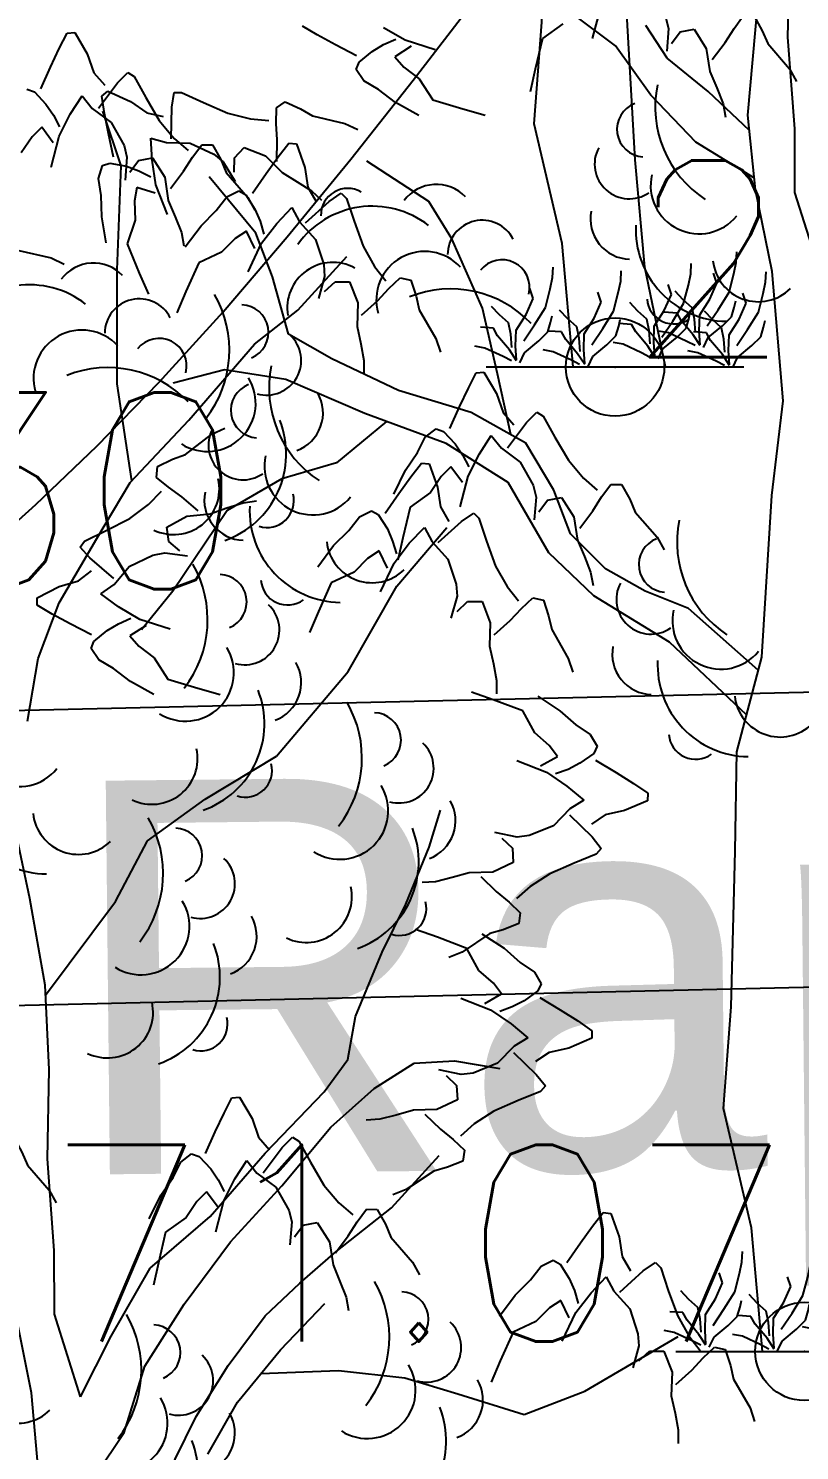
# Model space of a CAD drawing. Header units: millimetres. Extents: x 524954 to 526204, y 9523489 to 9524010.
# Drawn here: x 525693.04 to 525696.96, y 9523610.25 to 9523617.48 of the extents above; entities that cross this region are included whole.
import ezdxf
from ezdxf.enums import TextEntityAlignment as Align

# ---------------------------------------------------------------- set-up
doc = ezdxf.new("R2010")
doc.units = ezdxf.units.MM
doc.header["$PDMODE"] = 32
doc.header["$PDSIZE"] = 0.5
doc.linetypes.add('ACAD_ISO12W100', pattern=[21, 12, -3, 0, -3, 0, -3])
doc.linetypes.add('CACHE2', pattern=[4.7625, 3.175, -1.5875])
for name, color, linetype in [('Arbre', 34, 'ACAD_ISO12W100'), ('CN_02_00', 4, 'Continuous'), ('Murs', 1, 'Continuous'), ('PLUME_5', 6, 'Continuous'), ('PLUME_6', 2, 'Continuous'), ('TopoAlt', 3, 'Continuous'), ('TOPOJIS', 7, 'Continuous'), ('Toponomie', 7, 'CACHE2')]:
    doc.layers.add(name, color=color, linetype=linetype)
doc.styles.add('Simplex 1.0', font='Simplex.shx', dxfattribs={"width": 0.99, "height": 1})
doc.styles.get("Standard").update_dxf_attribs({"font": 'arial.ttf'})
pattern_1 = [(45, (0, 0), (-0.1767766952966, 0.1767766952966), [])]

# ---------------------------------------------------------------- blocks, each defined once
blk = doc.blocks.new('TCPOINT M')
at = {"color": 0}
blk.add_point((0, 0), dxfattribs=at)
at = {"layer": 'TopoAlt', "style": 'Simplex 1.0', "width": 0.99}
blk.add_attdef('ALT', (0.15, 0.15), '', height=1, dxfattribs=at)
blk = doc.blocks.new('v088')
at = {"color": 3, "linetype": 'Continuous'}
for p, q in [((-0.0239, 12.3184), (0.0161, 12.3965)), ((0.0161, 12.3965), (0.0546, 12.3999)), ((0.0546, 12.3999), (0.1184, 12.2906)), ((-0.0686, 12.2238), (-0.0239, 12.3184)), ((0.1184, 12.2906), (0.1522, 12.1952)), ((-0.1179, 12.1126), (-0.0686, 12.2238)), ((0.1522, 12.1952), (0.2074, 12.1313)), ((0.1746, 12.0155), (0.2717, 12.1435)), ((0.2717, 12.1435), (0.3242, 12.1966)), ((0.3242, 12.1966), (0.3557, 12.1751)), ((0.3557, 12.1751), (0.415, 12.0689)), ((-0.1881, 12.111), (-0.1505, 12.0986)), ((-0.1505, 12.0986), (-0.0915, 12.0354)), ((0.0317, 11.9844), (0.0922, 12.0781)), ((0.0922, 12.0781), (0.1437, 12.0135)), ((0.415, 12.0689), (0.4841, 11.9528)), ((-0.0915, 12.0354), (-0.0536, 11.98)), ((0.1437, 12.0135), (0.2395, 11.9416)), ((-0.0536, 11.98), (-0.0225, 11.9193)), ((-0.0252, 11.8718), (0.0317, 11.9844)), ((0.2395, 11.9416), (0.3048, 11.8248)), ((0.4841, 11.9528), (0.5601, 11.8616)), ((-0.1618, 11.8694), (-0.2169, 11.7884)), ((-0.1123, 11.9179), (-0.1618, 11.8694)), ((-0.0542, 11.8389), (-0.1123, 11.9179)), ((-0.066, 11.7153), (-0.0252, 11.8718)), ((0.5601, 11.8616), (0.6304, 11.8005)), ((0.3048, 11.8248), (0.32, 11.7651)), ((0.6527, 11.7656), (0.6994, 11.8293)), ((0.6994, 11.8293), (0.7544, 11.828)), ((0.7544, 11.828), (0.796, 11.7537)), ((1.0886, 11.7676), (1.1424, 11.8368)), ((1.1424, 11.8368), (1.1809, 11.833)), ((1.1809, 11.833), (1.2232, 11.7138)), ((0.32, 11.7651), (0.3106, 11.6498)), ((0.3344, 11.6895), (0.378, 11.7487)), ((0.378, 11.7487), (0.4498, 11.7623)), ((0.4498, 11.7623), (0.5114, 11.6644)), ((0.6075, 11.6944), (0.6527, 11.7656)), ((0.796, 11.7537), (0.824, 11.6885)), ((1.027, 11.683), (1.0886, 11.7676)), ((1.2232, 11.7138), (1.2386, 11.6137)), ((0.5114, 11.6644), (0.5299, 11.5465)), ((0.5418, 11.6075), (0.6075, 11.6944)), ((0.824, 11.6885), (0.9344, 11.5607)), ((0.9578, 11.583), (1.027, 11.683)), ((0.7732, 11.4945), (0.827, 11.5637)), ((0.827, 11.5637), (0.8886, 11.5945)), ((0.8886, 11.5945), (0.9232, 11.5753)), ((0.9232, 11.5753), (0.9693, 11.5022)), ((1.2386, 11.6137), (1.2809, 11.5407)), ((1.3463, 11.5407), (1.4079, 11.583)), ((1.4079, 11.583), (1.4348, 11.556)), ((0.5299, 11.5465), (0.5653, 11.4632)), ((0.6962, 11.4176), (0.7732, 11.4945)), ((0.9344, 11.5607), (0.97, 11.497)), ((0.9693, 11.5022), (0.9963, 11.4406)), ((1.0809, 11.4291), (1.1578, 11.5099)), ((1.1578, 11.5099), (1.1963, 11.4368)), ((1.2271, 11.433), (1.3463, 11.5407)), ((1.4348, 11.556), (1.4733, 11.4406)), ((0.5653, 11.4632), (0.5962, 11.3829)), ((0.6155, 11.3099), (0.6962, 11.4176)), ((0.9963, 11.4406), (1.0155, 11.3753)), ((1.004, 11.3291), (1.0809, 11.4291)), ((1.1963, 11.4368), (1.2771, 11.3483)), ((1.4733, 11.4406), (1.5194, 11.3137)), ((0.5962, 11.3829), (0.6091, 11.3149)), ((0.8693, 11.3522), (0.8001, 11.2829)), ((0.927, 11.3906), (0.8693, 11.3522)), ((0.9693, 11.3022), (0.927, 11.3906)), ((1.2771, 11.3483), (1.3194, 11.2214)), ((-0.2291, 11.2925), (-0.0648, 11.2537)), ((0.8001, 11.2829), (0.6847, 11.2291)), ((0.9347, 11.1829), (1.004, 11.3291)), ((1.5194, 11.3137), (1.5771, 11.2099)), ((-0.0648, 11.2537), (0.0014, 11.223)), ((0.6847, 11.2291), (0.6193, 11.0829)), ((1.3194, 11.2214), (1.3232, 11.1598)), ((1.5771, 11.2099), (1.6348, 11.1368)), ((1.3232, 11.1598), (1.2925, 11.0483)), ((1.3232, 11.0829), (1.3771, 11.1329)), ((1.3771, 11.1329), (1.4502, 11.1329)), ((1.4502, 11.1329), (1.4925, 11.0252)), ((1.6502, 11.0983), (1.7079, 11.1522)), ((1.7079, 11.1522), (1.7617, 11.1406)), ((1.7617, 11.1406), (1.7887, 11.0598)), ((0.6193, 11.0829), (0.5731, 10.9752)), ((1.5925, 11.0368), (1.6502, 11.0983)), ((1.7887, 11.0598), (1.8041, 10.9906)), ((1.4925, 11.0252), (1.4886, 10.906)), ((1.5117, 10.9637), (1.5925, 11.0368)), ((1.8041, 10.9906), (1.8887, 10.8444)), ((1.4886, 10.906), (1.5079, 10.8175)), ((1.8887, 10.8444), (1.9118, 10.7752)), ((1.5079, 10.8175), (1.5233, 10.7329)), ((1.5233, 10.7329), (1.5233, 10.6636)), ((1.7617, 10.1424), (1.8156, 10.2117)), ((1.8156, 10.2117), (1.8541, 10.2078)), ((1.8541, 10.2078), (1.8964, 10.0886)), ((1.7002, 10.0578), (1.7617, 10.1424)), ((1.631, 9.9578), (1.7002, 10.0578)), ((1.8964, 10.0886), (1.9118, 9.9886)), ((1.9118, 9.9886), (1.9541, 9.9155)), ((1.4463, 9.8693), (1.5002, 9.9386)), ((1.5002, 9.9386), (1.5617, 9.9693)), ((1.5617, 9.9693), (1.5963, 9.9501)), ((1.5963, 9.9501), (1.6425, 9.877)), ((1.9002, 9.8078), (2.0195, 9.9155)), ((2.0195, 9.9155), (2.081, 9.9578)), ((2.081, 9.9578), (2.1079, 9.9309)), ((2.1079, 9.9309), (2.1464, 9.8155)), ((1.3694, 9.7924), (1.4463, 9.8693)), ((1.6425, 9.877), (1.6694, 9.8155)), ((1.7541, 9.8039), (1.831, 9.8847)), ((1.831, 9.8847), (1.8695, 9.8116)), ((1.2886, 9.6847), (1.3694, 9.7924)), ((1.6002, 9.7655), (1.5425, 9.727)), ((1.6425, 9.677), (1.6002, 9.7655)), ((1.6694, 9.8155), (1.6887, 9.7501)), ((1.6771, 9.7039), (1.7541, 9.8039)), ((1.8695, 9.8116), (1.9502, 9.7232)), ((2.1464, 9.8155), (2.1926, 9.6885)), ((1.5425, 9.727), (1.4733, 9.6578)), ((1.6079, 9.5578), (1.6771, 9.7039)), ((1.9502, 9.7232), (1.9925, 9.5962)), ((2.1926, 9.6885), (2.2503, 9.5847)), ((1.4733, 9.6578), (1.3579, 9.6039)), ((1.3579, 9.6039), (1.2925, 9.4577)), ((1.9925, 9.5962), (1.9964, 9.5347)), ((2.2503, 9.5847), (2.308, 9.5116)), ((1.9964, 9.5347), (1.9656, 9.4231)), ((1.9964, 9.4577), (2.0502, 9.5077)), ((2.0502, 9.5077), (2.1233, 9.5077)), ((2.1233, 9.5077), (2.1656, 9.4)), ((2.2657, 9.4116), (2.3233, 9.4731)), ((2.3233, 9.4731), (2.381, 9.527)), ((2.381, 9.527), (2.4349, 9.5154)), ((2.4349, 9.5154), (2.4618, 9.4347)), ((1.2925, 9.4577), (1.2463, 9.35)), ((2.1656, 9.4), (2.1618, 9.2808)), ((2.1849, 9.3385), (2.2657, 9.4116)), ((2.4618, 9.4347), (2.4772, 9.3654)), ((2.4772, 9.3654), (2.5618, 9.2193)), ((2.1618, 9.2808), (2.181, 9.1923)), ((2.181, 9.1923), (2.1964, 9.1077)), ((2.5618, 9.2193), (2.5849, 9.15)), ((2.1964, 9.1077), (2.1964, 9.0385)), ((2.1801, 9.009), (2.0697, 9.0483)), ((2.3301, 8.953), (2.1801, 9.009)), ((2.4064, 9.0272), (2.519, 8.9533)), ((2.3912, 8.8412), (2.3301, 8.953)), ((2.519, 8.9533), (2.6006, 8.8814)), ((2.4646, 8.7765), (2.3912, 8.8412)), ((2.6006, 8.8814), (2.6731, 8.832)), ((2.6731, 8.832), (2.7077, 8.7725)), ((2.5067, 8.7213), (2.4646, 8.7765)), ((2.7077, 8.7725), (2.6907, 8.7368)), ((2.2998, 8.7005), (2.4501, 8.6406)), ((2.421, 8.6735), (2.5067, 8.7213)), ((2.6207, 8.6861), (2.5609, 8.6554)), ((2.6907, 8.7368), (2.6207, 8.6861)), ((2.7005, 8.7027), (2.8047, 8.6399)), ((2.4501, 8.6406), (2.5548, 8.5702)), ((2.5609, 8.6554), (2.4969, 8.632)), ((2.8047, 8.6399), (2.8931, 8.5838)), ((2.5548, 8.5702), (2.6402, 8.4985)), ((2.8931, 8.5838), (2.9656, 8.5345)), ((2.9656, 8.5345), (2.9641, 8.4958)), ((2.5697, 8.4555), (2.4865, 8.3693)), ((2.6402, 8.4985), (2.5697, 8.4555)), ((2.9641, 8.4958), (2.8478, 8.4461)), ((2.5678, 8.4245), (2.6828, 8.3123)), ((2.749, 8.4244), (2.6787, 8.3776)), ((2.8478, 8.4461), (2.749, 8.4244)), ((2.3013, 8.3113), (2.188, 8.335)), ((2.3625, 8.3191), (2.3013, 8.3113)), ((2.4865, 8.3693), (2.3625, 8.3191)), ((2.6828, 8.3123), (2.7289, 8.2536)), ((2.2245, 8.3065), (2.2778, 8.2559)), ((2.2778, 8.2559), (2.2824, 8.183)), ((2.7289, 8.2536), (2.7037, 8.225)), ((2.2824, 8.183), (2.1776, 8.1339)), ((2.591, 8.1793), (2.4672, 8.1253)), ((2.7037, 8.225), (2.591, 8.1793)), ((1.9713, 8.1055), (1.8878, 8.0848)), ((2.0584, 8.1303), (1.9713, 8.1055)), ((2.1776, 8.1339), (2.0584, 8.1303)), ((2.1174, 8.1109), (2.1954, 8.0349)), ((2.4672, 8.1253), (2.3672, 8.0611)), ((1.8878, 8.0848), (1.8187, 8.0804)), ((2.1954, 8.0349), (2.2605, 7.9811)), ((2.3672, 8.0611), (2.2979, 7.9989)), ((2.2605, 7.9811), (2.3179, 7.927)), ((2.3179, 7.927), (2.3098, 7.8725)), ((1.8965, 7.8022), (1.7861, 7.8414)), ((2.1627, 7.8208), (2.0222, 7.7271)), ((2.1227, 7.8203), (2.2353, 7.7465)), ((2.2308, 7.8405), (2.1627, 7.8208)), ((2.3098, 7.8725), (2.2308, 7.8405)), ((2.0465, 7.7461), (1.8965, 7.8022)), ((2.1075, 7.6343), (2.0465, 7.7461)), ((2.2353, 7.7465), (2.3169, 7.6746)), ((2.0222, 7.7271), (1.9545, 7.6997)), ((2.3169, 7.6746), (2.3894, 7.6252)), ((2.1809, 7.5696), (2.1075, 7.6343)), ((2.3894, 7.6252), (2.424, 7.5657)), ((2.223, 7.5144), (2.1809, 7.5696)), ((2.407, 7.5299), (2.337, 7.4793)), ((2.424, 7.5657), (2.407, 7.5299)), ((2.0162, 7.4937), (2.1664, 7.4338)), ((2.1373, 7.4666), (2.223, 7.5144)), ((2.2772, 7.4485), (2.2132, 7.4252)), ((2.337, 7.4793), (2.2772, 7.4485)), ((2.4169, 7.4959), (2.521, 7.4331)), ((2.1664, 7.4338), (2.2711, 7.3633)), ((2.521, 7.4331), (2.6094, 7.377)), ((2.6094, 7.377), (2.6819, 7.3276)), ((2.2711, 7.3633), (2.3565, 7.2916)), ((2.6819, 7.3276), (2.6805, 7.289)), ((2.286, 7.2486), (2.2028, 7.1624)), ((2.3565, 7.2916), (2.286, 7.2486)), ((2.5641, 7.2392), (2.4653, 7.2176)), ((2.6805, 7.289), (2.5641, 7.2392)), ((2.2028, 7.1624), (2.0788, 7.1122)), ((2.2841, 7.2177), (2.3991, 7.1055)), ((2.4653, 7.2176), (2.395, 7.1707)), ((2.0176, 7.1045), (1.9044, 7.1282)), ((1.9408, 7.0996), (1.9941, 7.049)), ((2.0788, 7.1122), (2.0176, 7.1045)), ((2.3991, 7.1055), (2.4452, 7.0467)), ((1.9941, 7.049), (1.9988, 6.9761)), ((2.4201, 7.0181), (2.3073, 6.9725)), ((2.4452, 7.0467), (2.4201, 7.0181)), ((0.8128, 6.9092), (0.8527, 6.9872)), ((0.8527, 6.9872), (0.8913, 6.9906)), ((0.8913, 6.9906), (0.9551, 6.8814)), ((1.9988, 6.9761), (1.8939, 6.9271)), ((2.3073, 6.9725), (2.1835, 6.9184)), ((0.7681, 6.8145), (0.8128, 6.9092)), ((0.9551, 6.8814), (0.9888, 6.786)), ((1.6041, 6.8779), (1.535, 6.8736)), ((1.6876, 6.8986), (1.6041, 6.8779)), ((1.7747, 6.9234), (1.6876, 6.8986)), ((1.8939, 6.9271), (1.7747, 6.9234)), ((1.8337, 6.904), (1.9118, 6.828)), ((2.1835, 6.9184), (2.0835, 6.8543)), ((-1.0757, 6.6715), (-1.0349, 6.828)), ((0.7187, 6.7034), (0.7681, 6.8145)), ((1.9118, 6.828), (1.9768, 6.7743)), ((2.0835, 6.8543), (2.0142, 6.7921)), ((-2.4746, 6.6893), (-2.5502, 6.7337)), ((-2.0288, 6.6624), (-2.1379, 6.7256)), ((-1.2266, 6.7446), (-1.3299, 6.6702)), ((-0.705, 6.781), (-0.6897, 6.7213)), ((-0.6897, 6.7213), (-0.6991, 6.6059)), ((-0.4022, 6.6506), (-0.357, 6.7218)), ((-0.357, 6.7218), (-0.3104, 6.7855)), ((-0.2553, 6.7842), (-0.2138, 6.7099)), ((0.9888, 6.786), (1.0441, 6.7221)), ((1.0112, 6.6062), (1.1083, 6.7343)), ((1.1083, 6.7343), (1.1609, 6.7873)), ((1.1609, 6.7873), (1.1923, 6.7659)), ((1.1923, 6.7659), (1.2517, 6.6597)), ((1.9768, 6.7743), (2.0342, 6.7201)), ((2.0342, 6.7201), (2.0261, 6.6656)), ((-2.3827, 6.6392), (-2.4746, 6.6893)), ((-2.1384, 6.6402), (-2.076, 6.6678)), ((-1.8748, 6.6127), (-2.0288, 6.6624)), ((-1.3299, 6.6702), (-1.3669, 6.5144)), ((-0.6753, 6.6457), (-0.6318, 6.7049)), ((-0.6318, 6.7049), (-0.56, 6.7185)), ((-0.56, 6.7185), (-0.4983, 6.6206)), ((-0.4679, 6.5637), (-0.4022, 6.6506)), ((-0.2138, 6.7099), (-0.1857, 6.6447)), ((0.5538, 6.582), (0.5938, 6.6601)), ((0.5938, 6.6601), (0.6485, 6.7018)), ((0.6485, 6.7018), (0.6861, 6.6893)), ((0.6861, 6.6893), (0.7451, 6.6262)), ((0.8684, 6.5752), (0.9289, 6.6689)), ((0.9289, 6.6689), (0.9803, 6.6043)), ((1.2517, 6.6597), (1.3207, 6.5436)), ((2.0261, 6.6656), (1.9472, 6.6337)), ((-2.2745, 6.5836), (-2.3827, 6.6392)), ((-2.2624, 6.5503), (-2.1959, 6.6055)), ((-2.1959, 6.6055), (-2.1384, 6.6402)), ((-1.9976, 6.6315), (-2.0798, 6.5781)), ((-2.0798, 6.5781), (-2.0342, 6.5259)), ((-0.4983, 6.6206), (-0.4798, 6.5027)), ((-0.1857, 6.6447), (-0.0753, 6.5169)), ((0.4926, 6.4921), (0.5538, 6.582)), ((0.7451, 6.6262), (0.7831, 6.5707)), ((0.9803, 6.6043), (1.0762, 6.5324)), ((1.879, 6.6139), (1.7385, 6.5203)), ((1.9472, 6.6337), (1.879, 6.6139)), ((-2.2769, 6.5134), (-2.2624, 6.5503)), ((-2.2384, 6.4564), (-2.2769, 6.5134)), ((-2.0342, 6.5259), (-1.9565, 6.4662)), ((-1.3669, 6.5144), (-1.3922, 6.3999)), ((-0.0753, 6.5169), (-0.0397, 6.4532)), ((0.7244, 6.5087), (0.6749, 6.4601)), ((0.7824, 6.4297), (0.7244, 6.5087)), ((0.7831, 6.5707), (0.8142, 6.5101)), ((0.8114, 6.4626), (0.8684, 6.5752)), ((1.0762, 6.5324), (1.1414, 6.4156)), ((1.3207, 6.5436), (1.3968, 6.4523)), ((1.7385, 6.5203), (1.6708, 6.4929)), ((-2.1628, 6.412), (-2.2384, 6.4564)), ((-1.9565, 6.4662), (-1.8881, 6.3588)), ((-0.4798, 6.5027), (-0.4444, 6.4194)), ((0.4333, 6.3712), (0.4926, 6.4921)), ((0.6749, 6.4601), (0.6198, 6.3792)), ((0.7707, 6.306), (0.8114, 6.4626)), ((1.3968, 6.4523), (1.4671, 6.3913)), ((-3.5682, 6.3771), (-3.539, 6.4025)), ((-3.5548, 6.2904), (-3.5682, 6.3771)), ((-3.539, 6.4025), (-3.4232, 6.3514)), ((-3.2129, 6.3221), (-3.2014, 6.3959)), ((-3.2014, 6.3959), (-3.1633, 6.397)), ((-3.1633, 6.397), (-3.053, 6.3458)), ((-2.0765, 6.3457), (-2.1628, 6.412)), ((-1.8881, 6.3588), (-1.7347, 6.313)), ((-0.4444, 6.4194), (-0.4135, 6.3391)), ((0.6198, 6.3792), (0.5164, 6.3047)), ((1.1414, 6.4156), (1.1567, 6.3559)), ((1.4894, 6.3564), (1.536, 6.4201)), ((1.536, 6.4201), (1.5911, 6.4188)), ((1.5911, 6.4188), (1.6326, 6.3444)), ((2.6849, 6.3343), (2.7388, 6.4036)), ((2.7388, 6.4036), (2.7772, 6.3997)), ((2.7772, 6.3997), (2.8196, 6.2805)), ((-3.5355, 6.1876), (-3.5548, 6.2904)), ((-3.4232, 6.3514), (-3.3399, 6.2939)), ((-3.3399, 6.2939), (-3.2577, 6.2746)), ((-3.2164, 6.1615), (-3.2129, 6.3221)), ((-3.053, 6.3458), (-2.929, 6.2922)), ((-2.929, 6.2922), (-2.8139, 6.2629)), ((-2.6826, 6.2395), (-2.6821, 6.3185)), ((-2.6821, 6.3185), (-2.6368, 6.3497)), ((-2.6368, 6.3497), (-2.5596, 6.3138)), ((-2.5596, 6.3138), (-2.4986, 6.2775)), ((-1.9592, 6.2797), (-2.0765, 6.3457)), ((-1.7347, 6.313), (-1.6219, 6.2812)), ((-0.4135, 6.3391), (-0.4006, 6.2711)), ((0.5164, 6.3047), (0.4795, 6.1489)), ((1.1567, 6.3559), (1.1472, 6.2405)), ((1.171, 6.2803), (1.2146, 6.3394)), ((1.2146, 6.3394), (1.2864, 6.3531)), ((1.2864, 6.3531), (1.3481, 6.2552)), ((1.4442, 6.2852), (1.4894, 6.3564)), ((1.6326, 6.3444), (1.6606, 6.2793)), ((2.6234, 6.2497), (2.6849, 6.3343)), ((-2.8139, 6.2629), (-2.7211, 6.2547)), ((-2.6774, 6.1553), (-2.6826, 6.2395)), ((-2.4986, 6.2775), (-2.3343, 6.2387)), ((-2.3343, 6.2387), (-2.2681, 6.208)), ((1.3481, 6.2552), (1.3665, 6.1373)), ((1.3784, 6.1983), (1.4442, 6.2852)), ((1.6606, 6.2793), (1.771, 6.1515)), ((2.5541, 6.1497), (2.6234, 6.2497)), ((2.8196, 6.2805), (2.8349, 6.1805)), ((-3.5103, 6.0686), (-3.5355, 6.1876)), ((-3.3198, 6.1639), (-3.2403, 6.1417)), ((-3.3139, 6.0525), (-3.3198, 6.1639)), ((-3.2403, 6.1417), (-3.1205, 6.1398)), ((-2.6797, 6.0464), (-2.6774, 6.1553)), ((0.4795, 6.1489), (0.4542, 6.0345)), ((1.771, 6.1515), (1.8066, 6.0878)), ((2.4234, 6.1305), (2.4849, 6.1612)), ((2.4849, 6.1612), (2.5195, 6.142)), ((2.5195, 6.142), (2.5657, 6.0689)), ((2.8349, 6.1805), (2.8773, 6.1074)), ((2.9427, 6.1074), (3.0042, 6.1497)), ((3.0042, 6.1497), (3.0311, 6.1228)), ((-3.1205, 6.1398), (-2.9991, 6.0834)), ((-2.9991, 6.0834), (-2.9517, 6.044)), ((-2.8952, 6.0647), (-2.845, 6.1178)), ((-2.845, 6.1178), (-2.7377, 6.0747)), ((-2.7377, 6.0747), (-2.6536, 5.99)), ((1.3665, 6.1373), (1.4019, 6.054)), ((2.3695, 6.0612), (2.4234, 6.1305)), ((2.6772, 5.9958), (2.7542, 6.0766)), ((2.7542, 6.0766), (2.7926, 6.0035)), ((2.8234, 5.9997), (2.9427, 6.1074)), ((3.0311, 6.1228), (3.0696, 6.0074)), ((-3.5861, 5.9603), (-3.5662, 6.0262)), ((-3.5662, 6.0262), (-3.5284, 6.0381)), ((-3.5284, 6.0381), (-3.4436, 6.0215)), ((-3.4436, 6.0215), (-3.3804, 5.9989)), ((-3.3804, 5.9989), (-3.3196, 5.968)), ((-3.294, 5.9279), (-3.3139, 6.0525)), ((-2.9517, 6.044), (-2.8917, 5.945)), ((-2.8958, 5.9912), (-2.8952, 6.0647)), ((1.4019, 6.054), (1.4328, 5.9737)), ((2.2926, 5.9843), (2.3695, 6.0612)), ((2.5657, 6.0689), (2.5926, 6.0074)), ((2.5926, 6.0074), (2.6118, 5.942)), ((2.7926, 6.0035), (2.8734, 5.9151)), ((3.0696, 6.0074), (3.1158, 5.8804)), ((-3.5727, 5.8736), (-3.5861, 5.9603)), ((-3.2352, 5.7773), (-3.294, 5.9279)), ((-2.6536, 5.99), (-2.576, 5.9433)), ((-2.576, 5.9433), (-2.5039, 5.8964)), ((1.4328, 5.9737), (1.4458, 5.9057)), ((2.2118, 5.8766), (2.2926, 5.9843)), ((2.5234, 5.9574), (2.4657, 5.9189)), ((2.5657, 5.8689), (2.5234, 5.9574)), ((2.6003, 5.8958), (2.6772, 5.9958)), ((-3.5695, 5.7648), (-3.5727, 5.8736)), ((-3.3915, 5.9142), (-3.4031, 5.8459)), ((-3.2981, 5.8843), (-3.3915, 5.9142)), ((-2.5039, 5.8964), (-2.4536, 5.8489)), ((2.4657, 5.9189), (2.3964, 5.8497)), ((2.5311, 5.7497), (2.6003, 5.8958)), ((2.8734, 5.9151), (2.9157, 5.7881)), ((3.1158, 5.8804), (3.1734, 5.7766)), ((-3.4031, 5.8459), (-3.4003, 5.748)), ((2.281, 5.7958), (2.2156, 5.6496)), ((2.3964, 5.8497), (2.281, 5.7958)), ((2.9157, 5.7881), (2.9196, 5.7266)), ((-3.5466, 5.6322), (-3.5695, 5.7648)), ((-3.4003, 5.748), (-3.4403, 5.6271)), ((2.9196, 5.7266), (2.8888, 5.615)), ((3.1734, 5.7766), (3.2311, 5.7035)), ((3.2465, 5.665), (3.3042, 5.7189)), ((3.3042, 5.7189), (3.3581, 5.7073)), ((2.2156, 5.6496), (2.1695, 5.5419)), ((2.9196, 5.6496), (2.9734, 5.6996)), ((2.9734, 5.6996), (3.0465, 5.6996)), ((3.0465, 5.6996), (3.0888, 5.5919)), ((3.1888, 5.6035), (3.2465, 5.665)), ((3.3581, 5.7073), (3.385, 5.6266)), ((-3.4403, 5.6271), (-3.3789, 5.4792)), ((3.0888, 5.5919), (3.085, 5.4727)), ((3.1081, 5.5304), (3.1888, 5.6035)), ((3.385, 5.6266), (3.4004, 5.5573)), ((3.4004, 5.5573), (3.485, 5.4112)), ((-3.3789, 5.4792), (-3.3323, 5.3717)), ((3.085, 5.4727), (3.1042, 5.3842)), ((3.1042, 5.3842), (3.1196, 5.2996)), ((3.485, 5.4112), (3.5081, 5.3419)), ((3.1196, 5.2996), (3.1196, 5.2304)), ((-1.7068, 4.8945), (-1.6668, 4.9726)), ((-1.6668, 4.9726), (-1.6283, 4.976)), ((-1.6283, 4.976), (-1.5645, 4.8667)), ((-1.7514, 4.7999), (-1.7068, 4.8945)), ((-1.5645, 4.8667), (-1.5307, 4.7714)), ((-1.8008, 4.6887), (-1.7514, 4.7999)), ((-1.5307, 4.7714), (-1.4755, 4.7074)), ((-1.4112, 4.7196), (-1.3587, 4.7727)), ((-1.3587, 4.7727), (-1.3272, 4.7513)), ((-1.5083, 4.5916), (-1.4112, 4.7196)), ((-1.3272, 4.7513), (-1.2679, 4.6451)), ((-3.1435, 4.5571), (-3.0095, 4.66)), ((-3.0095, 4.66), (-2.9439, 4.6918)), ((-1.9657, 4.5674), (-1.9257, 4.6454)), ((-1.9257, 4.6454), (-1.871, 4.6871)), ((-1.871, 4.6871), (-1.8334, 4.6747)), ((-1.8334, 4.6747), (-1.7744, 4.6115)), ((-1.6512, 4.5605), (-1.5907, 4.6542)), ((-1.5907, 4.6542), (-1.5392, 4.5896)), ((-1.2679, 4.6451), (-1.1988, 4.529)), ((-3.2101, 4.5328), (-3.1435, 4.5571)), ((-2.0269, 4.4774), (-1.9657, 4.5674)), ((-1.7744, 4.6115), (-1.7365, 4.5561)), ((-1.7365, 4.5561), (-1.7054, 4.4954)), ((-1.7081, 4.4479), (-1.6512, 4.5605)), ((-1.5392, 4.5896), (-1.4434, 4.5178)), ((-3.2911, 4.4407), (-3.2867, 4.4956)), ((-3.2867, 4.4956), (-3.2101, 4.5328)), ((-1.7952, 4.494), (-1.8447, 4.4455)), ((-1.7371, 4.415), (-1.7952, 4.494)), ((-1.4434, 4.5178), (-1.3781, 4.401)), ((-1.1988, 4.529), (-1.1228, 4.4377)), ((-3.2303, 4.3905), (-3.2911, 4.4407)), ((-2.0862, 4.3565), (-2.0269, 4.4774)), ((-1.8447, 4.4455), (-1.8998, 4.3645)), ((-1.7488, 4.2914), (-1.7081, 4.4479)), ((-1.1228, 4.4377), (-1.0524, 4.3767)), ((-3.3314, 4.3035), (-3.2664, 4.3702)), ((-3.1617, 4.3413), (-3.2303, 4.3905)), ((-3.0788, 4.2707), (-3.1617, 4.3413)), ((-1.8998, 4.3645), (-2.0031, 4.2901)), ((-1.3781, 4.401), (-1.3629, 4.3412)), ((-1.3629, 4.3412), (-1.3723, 4.2259)), ((-1.3049, 4.3248), (-1.2331, 4.3384)), ((-1.2331, 4.3384), (-1.1715, 4.2405)), ((-1.0754, 4.2705), (-1.0302, 4.3418)), ((-1.0302, 4.3418), (-0.9835, 4.4054)), ((-0.9835, 4.4054), (-0.9285, 4.4041)), ((-0.9285, 4.4041), (-0.8869, 4.3298)), ((-3.4268, 4.2328), (-3.3314, 4.3035)), ((-3.0186, 4.2553), (-2.9333, 4.2859)), ((-2.9333, 4.2859), (-2.8514, 4.3121)), ((-2.8514, 4.3121), (-2.7828, 4.3211)), ((-2.0031, 4.2901), (-2.0401, 4.1343)), ((-1.3485, 4.2656), (-1.3049, 4.3248)), ((-1.1411, 4.1837), (-1.0754, 4.2705)), ((-0.8869, 4.3298), (-0.8589, 4.2646)), ((-0.8589, 4.2646), (-0.7485, 4.1368)), ((-3.5467, 4.1705), (-3.4268, 4.2328)), ((-3.2386, 4.1877), (-3.1373, 4.2436)), ((-3.1373, 4.2436), (-3.0186, 4.2553)), ((-1.1715, 4.2405), (-1.153, 4.1227)), ((-3.6561, 4.1174), (-3.5467, 4.1705)), ((-3.2291, 4.1152), (-3.2386, 4.1877)), ((-2.0401, 4.1343), (-2.0653, 4.0199)), ((-1.153, 4.1227), (-1.1176, 4.0393)), ((-0.7485, 4.1368), (-0.7129, 4.0731)), ((-3.6793, 4.0872), (-3.6561, 4.1174)), ((-3.6294, 4.0317), (-3.6793, 4.0872)), ((-3.4297, 3.988), (-3.3093, 4.0465)), ((-3.3093, 4.0465), (-3.2488, 4.0583)), ((-3.2488, 4.0583), (-3.1342, 4.0423)), ((-3.1725, 4.0683), (-3.2291, 4.1152)), ((-3.5071, 3.9275), (-3.6294, 4.0317)), ((-3.5069, 3.8964), (-3.4297, 3.988)), ((-1.1176, 4.0393), (-1.0867, 3.9591)), ((-3.785, 3.8871), (-3.6878, 3.9154)), ((-3.6878, 3.9154), (-3.6208, 3.9668)), ((-1.0867, 3.9591), (-1.0738, 3.891)), ((-3.8977, 3.8297), (-3.785, 3.8871)), ((-3.8965, 3.791), (-3.8977, 3.8297)), ((-3.5743, 3.8488), (-3.5069, 3.8964)), ((-3.4842, 3.783), (-3.5743, 3.8488)), ((-3.8209, 3.7466), (-3.8965, 3.791)), ((-3.3751, 3.7197), (-3.4842, 3.783)), ((-3.729, 3.6966), (-3.8209, 3.7466)), ((-3.6208, 3.641), (-3.729, 3.6966)), ((-3.5422, 3.6629), (-3.4847, 3.6976)), ((-3.4847, 3.6976), (-3.4223, 3.7252)), ((-3.3439, 3.6889), (-3.4261, 3.6355)), ((-3.2212, 3.6701), (-3.3751, 3.7197)), ((-3.6087, 3.6076), (-3.5422, 3.6629)), ((-3.4261, 3.6355), (-3.3805, 3.5833)), ((-3.6232, 3.5708), (-3.6087, 3.6076)), ((-3.5847, 3.5138), (-3.6232, 3.5708)), ((-3.3805, 3.5833), (-3.3028, 3.5236)), ((-3.5091, 3.4694), (-3.5847, 3.5138)), ((-3.4228, 3.4031), (-3.5091, 3.4694)), ((-3.3028, 3.5236), (-3.2344, 3.4162)), ((-3.3055, 3.337), (-3.4228, 3.4031)), ((-3.2344, 3.4162), (-3.081, 3.3703)), ((-3.081, 3.3703), (-2.9682, 3.3386)), ((0.6155, 0.5313), (0.6179, 0.5842)), ((-0.3173, 0.4544), (-0.3149, 0.5073)), ((0.3847, 0.4736), (0.3871, 0.5265)), ((0.6034, 0.4736), (0.6155, 0.5313)), ((-0.3294, 0.3967), (-0.3173, 0.4544)), ((0.0168, 0.3774), (0.0288, 0.4351)), ((0.0288, 0.4351), (0.0313, 0.488)), ((0.3726, 0.4159), (0.3847, 0.4736)), ((0.5169, 0.4255), (0.5001, 0.476)), ((0.5794, 0.3798), (0.6034, 0.4736)), ((0.7645, 0.4303), (0.7669, 0.4832)), ((-0.4159, 0.3486), (-0.4327, 0.3991)), ((-0.3534, 0.3029), (-0.3294, 0.3967)), ((-0.0697, 0.3294), (-0.0865, 0.3798)), ((-0.0072, 0.2837), (0.0168, 0.3774)), ((0.25, 0.2861), (0.2861, 0.3678)), ((0.2861, 0.3678), (0.2693, 0.4183)), ((0.3462, 0.3414), (0.3053, 0.3847)), ((0.3486, 0.3221), (0.3726, 0.4159)), ((0.4808, 0.3438), (0.5169, 0.4255)), ((0.5241, 0.2909), (0.5794, 0.3798)), ((0.6659, 0.3246), (0.6491, 0.375)), ((0.7285, 0.2789), (0.7525, 0.3726)), ((0.7525, 0.3726), (0.7645, 0.4303)), ((-0.5866, 0.2645), (-0.6275, 0.3077)), ((-0.452, 0.2669), (-0.4159, 0.3486)), ((-0.4087, 0.214), (-0.3534, 0.3029)), ((-0.1058, 0.2476), (-0.0697, 0.3294)), ((0.1154, 0.2837), (0.0745, 0.327)), ((0.2933, 0.2332), (0.3486, 0.3221)), ((0.3919, 0.3005), (0.3462, 0.3414)), ((0.4039, 0.2428), (0.3919, 0.3005)), ((0.4303, 0.2645), (0.4808, 0.3438)), ((0.4688, 0.2092), (0.5241, 0.2909)), ((0.5914, 0.2548), (0.6058, 0.3029)), ((0.6058, 0.3029), (0.6131, 0.3366)), ((0.6299, 0.2428), (0.6659, 0.3246)), ((-0.5409, 0.2236), (-0.5866, 0.2645)), ((-0.5289, 0.1659), (-0.5409, 0.2236)), ((-0.5025, 0.1875), (-0.452, 0.2669)), ((-0.3414, 0.1779), (-0.327, 0.226)), ((-0.327, 0.226), (-0.3197, 0.2596)), ((-0.2404, 0.2452), (-0.2813, 0.2885)), ((-0.1947, 0.2043), (-0.2404, 0.2452)), ((-0.1563, 0.1683), (-0.1058, 0.2476)), ((-0.0625, 0.1947), (-0.0072, 0.2837)), ((0.0192, 0.2068), (0.0264, 0.2404)), ((0.0841, 0.2164), (0.0192, 0.2212)), ((0.1611, 0.2428), (0.1154, 0.2837)), ((0.1731, 0.1851), (0.1611, 0.2428)), ((0.1995, 0.2068), (0.25, 0.2861)), ((0.238, 0.1515), (0.2933, 0.2332)), ((0.3149, 0.2741), (0.25, 0.2789)), ((0.3366, 0.2356), (0.3149, 0.2741)), ((0.3967, 0.1635), (0.3366, 0.2356)), ((0.3606, 0.1971), (0.375, 0.2452)), ((0.375, 0.2452), (0.3823, 0.2789)), ((0.4087, 0.1755), (0.4039, 0.2428)), ((0.4279, 0.1827), (0.4303, 0.2645)), ((0.4953, 0.2404), (0.4544, 0.2837)), ((0.5409, 0.1995), (0.4953, 0.2404)), ((0.5457, 0.2092), (0.5914, 0.2548)), ((0.5794, 0.1635), (0.6299, 0.2428)), ((0.6732, 0.1899), (0.7285, 0.2789)), ((0.7549, 0.2019), (0.7621, 0.2356)), ((-0.6179, 0.1971), (-0.6828, 0.2019)), ((-0.5962, 0.1587), (-0.6179, 0.1971)), ((-0.5361, 0.0865), (-0.5962, 0.1587)), ((-0.5241, 0.0986), (-0.5289, 0.1659)), ((-0.5049, 0.1058), (-0.5025, 0.1875)), ((-0.464, 0.1322), (-0.4087, 0.214)), ((-0.3871, 0.1322), (-0.3414, 0.1779)), ((-0.2717, 0.1779), (-0.3366, 0.1827)), ((-0.25, 0.1394), (-0.2717, 0.1779)), ((-0.1827, 0.1467), (-0.1947, 0.2043)), ((-0.1779, 0.0793), (-0.1827, 0.1467)), ((-0.1587, 0.0865), (-0.1563, 0.1683)), ((-0.1178, 0.113), (-0.0625, 0.1947)), ((-0.0409, 0.113), (0.0048, 0.1587)), ((0.0048, 0.1587), (0.0192, 0.2068)), ((0.1058, 0.1779), (0.0841, 0.2164)), ((0.1659, 0.1058), (0.1058, 0.1779)), ((0.1779, 0.1178), (0.1731, 0.1851)), ((0.1971, 0.125), (0.1995, 0.2068)), ((0.2717, 0.1731), (0.2212, 0.1827)), ((0.2428, 0.0914), (0.3149, 0.1515)), ((0.3654, 0.1298), (0.2717, 0.1731)), ((0.3149, 0.1515), (0.3606, 0.1971)), ((0.4327, 0.1082), (0.3967, 0.1635)), ((0.464, 0.1731), (0.3991, 0.1779)), ((0.4327, 0.113), (0.4279, 0.1827)), ((0.4496, 0.0986), (0.4736, 0.1491)), ((0.4856, 0.1346), (0.464, 0.1731)), ((0.4736, 0.1491), (0.5457, 0.2092)), ((0.5529, 0.1418), (0.5409, 0.1995)), ((0.577, 0.0817), (0.5794, 0.1635)), ((0.6179, 0.1082), (0.6732, 0.1899)), ((0.6948, 0.1082), (0.7405, 0.1539)), ((0.7405, 0.1539), (0.7549, 0.2019)), ((-0.6611, 0.0962), (-0.7116, 0.1058)), ((-0.5674, 0.0529), (-0.6611, 0.0962)), ((-0.5001, 0.0313), (-0.5361, 0.0865)), ((-0.5001, 0.0361), (-0.5049, 0.1058)), ((-0.4592, 0.0721), (-0.3871, 0.1322)), ((-0.3149, 0.0769), (-0.3654, 0.0865)), ((-0.2212, 0.0337), (-0.3149, 0.0769)), ((-0.1899, 0.0673), (-0.25, 0.1394)), ((-0.1539, 0.0168), (-0.1587, 0.0865)), ((-0.113, 0.0529), (-0.0409, 0.113)), ((0.0409, 0.1154), (-0.0096, 0.125)), ((0.1346, 0.0721), (0.0409, 0.1154)), ((0.2019, 0.0505), (0.1659, 0.1058)), ((0.2019, 0.0553), (0.1971, 0.125)), ((0.2188, 0.0409), (0.2428, 0.0914)), ((0.4063, 0.1082), (0.3654, 0.1298)), ((0.4207, 0.0721), (0.3702, 0.0817)), ((0.5457, 0.0625), (0.4856, 0.1346)), ((0.5578, 0.0745), (0.5529, 0.1418)), ((0.5818, 0.012), (0.577, 0.0817)), ((0.6227, 0.0481), (0.6948, 0.1082)), ((-0.5265, 0.0313), (-0.5674, 0.0529)), ((-0.4832, 0.0216), (-0.4592, 0.0721)), ((-0.1803, 0.012), (-0.2212, 0.0337)), ((-0.1539, 0.012), (-0.1899, 0.0673)), ((-0.137, 0.0024), (-0.113, 0.0529)), ((0.1755, 0.0505), (0.1346, 0.0721)), ((0.5145, 0.0288), (0.4207, 0.0721)), ((0.5554, 0.0072), (0.5145, 0.0288)), ((0.5818, 0.0072), (0.5457, 0.0625)), ((0.5986, -0.0024), (0.6227, 0.0481))]:
    blk.add_line(p, q, dxfattribs=at)
at = {"linetype": 'Continuous'}
for p, q in [((0.2897, 11.7219), (0.1969, 11.9998)), ((0.2697, 11.1929), (0.2897, 11.7219)), ((1.1882, 10.9882), (1.4374, 11.2608)), ((0.2693, 10.6145), (0.2697, 11.1929)), ((0.9679, 10.8157), (1.1882, 10.9882)), ((0.6339, 10.4293), (0.9679, 10.8157)), ((0.3448, 10.1217), (0.2693, 10.6145)), ((0.3358, 10.1122), (0.6339, 10.4293)), ((0.1676, 9.8288), (0.3358, 10.1122)), ((-0.0246, 9.5014), (0.1676, 9.8288)), ((1.6901, 9.587), (1.945, 9.8846)), ((1.4442, 9.1527), (1.6901, 9.587)), ((-0.1306, 9.2193), (-0.0246, 9.5014)), ((-0.1861, 8.901), (-0.1306, 9.2193)), ((1.08, 8.7222), (1.4442, 9.1527)), ((0.7177, 8.5032), (1.08, 8.7222)), ((0.4236, 8.2918), (0.7177, 8.5032)), ((1.8546, 8.2596), (1.9129, 8.4473)), ((-0.1735, 7.9995), (-0.2426, 8.3277)), ((0.2621, 7.9837), (0.4236, 8.2918)), ((1.7363, 7.971), (1.8546, 8.2596)), ((-0.0959, 7.5596), (-0.1735, 7.9995)), ((-0.0934, 7.5087), (0.2621, 7.9837)), ((1.617, 7.726), (1.7363, 7.971)), ((1.4808, 7.3998), (1.617, 7.726)), ((-0.0745, 7.1309), (-0.0959, 7.5596)), ((1.4418, 7.1813), (1.4808, 7.3998)), ((1.3209, 7.0171), (1.4418, 7.1813)), ((1.5755, 7.0348), (1.778, 7.1634)), ((1.778, 7.1634), (1.983, 7.1739)), ((1.983, 7.1739), (2.2139, 7.1352)), ((-0.0837, 6.6768), (-0.0745, 7.1309)), ((1.0227, 6.7061), (1.3209, 7.0171)), ((1.3557, 6.8374), (1.5755, 7.0348)), ((-0.2869, 6.2807), (-0.2365, 6.8477)), ((1.107, 6.54), (1.3557, 6.8374)), ((-0.9597, 6.6336), (-1.1618, 6.7848)), ((-0.6972, 6.5707), (-0.8063, 6.7363)), ((-0.0491, 6.2111), (-0.0837, 6.6768)), ((0.7433, 6.3831), (1.0227, 6.7061)), ((1.6628, 6.4272), (1.906, 6.6935)), ((-0.7803, 6.3824), (-0.9597, 6.6336)), ((-0.4884, 6.4009), (-0.6972, 6.5707)), ((0.8455, 6.2546), (1.107, 6.54)), ((-0.5514, 6.1446), (-0.7803, 6.3824)), ((-0.2789, 6.2036), (-0.4884, 6.4009)), ((0.4379, 6.1217), (0.7433, 6.3831)), ((1.3814, 6.2037), (1.6628, 6.4272)), ((-0.2479, 5.9022), (-0.2869, 6.2807)), ((0.6096, 5.9388), (0.8455, 6.2546)), ((-0.2539, 5.9607), (-0.5514, 6.1446)), ((-0.0486, 5.8877), (-0.0491, 6.2111)), ((1.1982, 6.0444), (1.3814, 6.2037)), ((0.2399, 5.7756), (0.4379, 6.1217)), ((-1.9071, 5.8427), (-2.2223, 6.0475)), ((1.0213, 5.879), (1.1982, 6.0444)), ((-2.7868, 5.6812), (-3.0229, 5.9686)), ((0.4109, 5.6237), (0.6096, 5.9388)), ((1.0995, 5.7065), (1.3247, 5.9413)), ((-0.1646, 5.4873), (-0.2479, 5.9022)), ((0.0846, 5.4676), (-0.0486, 5.8877)), ((0.8338, 5.6263), (1.0213, 5.879)), ((-1.7911, 5.6523), (-1.9071, 5.8427)), ((0.0846, 5.4676), (0.2399, 5.7756)), ((2.6462, 5.4963), (3.1193, 5.7735)), ((-2.7013, 5.4591), (-2.7868, 5.6812)), ((-1.6346, 5.3011), (-1.7911, 5.6523)), ((0.8812, 5.4407), (1.0995, 5.7065)), ((0.3061, 5.2857), (0.4109, 5.6237)), ((0.6713, 5.3679), (0.8338, 5.6263)), ((1.0006, 5.5861), (1.394, 5.6007)), ((1.394, 5.6007), (1.7306, 5.5642)), ((1.7306, 5.5642), (1.9997, 5.4827)), ((2.3377, 5.3779), (2.6462, 5.4963)), ((-2.6206, 5.1685), (-2.7013, 5.4591)), ((-0.1073, 4.8293), (-0.1646, 5.4873)), ((0.7312, 5.1764), (0.8812, 5.4407)), ((1.9997, 5.4827), (2.3377, 5.3779)), ((0.5102, 5.0412), (0.6713, 5.3679)), ((-1.5592, 4.9668), (-1.6346, 5.3011)), ((0.1613, 5.0712), (0.3061, 5.2857)), ((-2.4003, 5.0425), (-2.6206, 5.1685)), ((-2.9464, 4.9876), (-3.2062, 4.92)), ((-2.6344, 4.9381), (-2.9464, 4.9876)), ((-2.0611, 4.8817), (-2.4003, 5.0425)), ((-2.2328, 4.7662), (-2.6344, 4.9381)), ((-1.4917, 4.6586), (-1.5592, 4.9668)), ((-1.6919, 4.7713), (-2.0611, 4.8817)), ((-1.415, 4.6154), (-1.6919, 4.7713)), ((-0.1657, 4.3492), (-0.1073, 4.8293)), ((-2.1227, 4.7254), (-2.3768, 4.5144)), ((-1.8192, 4.6131), (-2.2328, 4.7662)), ((-1.5041, 4.4145), (-1.8192, 4.6131)), ((-1.2732, 4.3758), (-1.415, 4.6154)), ((-2.3768, 4.5144), (-2.655, 4.434)), ((-2.655, 4.434), (-2.9315, 4.2727)), ((-1.2976, 4.0581), (-1.5041, 4.4145)), ((-1.1877, 4.1537), (-1.2732, 4.3758)), ((-0.2169, 3.5272), (-0.1657, 4.3492)), ((-2.9315, 4.2727), (-3.209, 3.8627)), ((-1.0099, 3.9771), (-1.1877, 4.1537)), ((-1.0692, 3.839), (-1.2976, 4.0581)), ((-0.8085, 3.8631), (-1.0099, 3.9771)), ((-3.209, 3.8627), (-3.3666, 3.6666)), ((-0.6849, 3.6045), (-1.0692, 3.839)), ((-0.589, 3.7744), (-0.8085, 3.8631)), ((-0.2343, 3.4611), (-0.589, 3.7744)), ((-0.2941, 3.234), (-0.6849, 3.6045)), ((-0.3436, 3.0457), (-0.2169, 3.5272)), ((-0.3518, 2.5418), (-0.3436, 3.0457)), ((-0.3726, 1.7516), (-0.3518, 2.5418)), ((0.1022, 1.0525), (0.0429, 2.1085)), ((-0.4115, 1.2346), (-0.3726, 1.7516)), ((-0.2683, 0.6281), (-0.4115, 1.2346)), ((0.151, 0.5063), (0.1022, 1.0525)), ((-0.2127, 0), (-0.2683, 0.6281)), ((0.2565, 0), (0.151, 0.5063)), ((-0.6539, 0), (0.6539, 0))]:
    blk.add_line(p, q, dxfattribs=at)
at = {"color": 3, "linetype": 'Continuous'}
for centre, major_axis, start_param, end_param in [((0.1501, 11.0237), (0.1445, 0.1445), 6.263619, 7.998733), ((-0.1756, 10.6509), (0.3298, 0.3298), 0.12682, 1.733702), ((0.3829, 10.8698), (-0.1246, 0.1246), 4.396235, 7.060094), ((0.2754, 10.7857), (0.3995, 0.3995), 4.836335, 6.022049), ((0.8987, 10.8757), (0.099, 0.099), 4.31771, 7.031286), ((0.0911, 10.6412), (0.1741, 0.1741), 6.236163, 8.918901), ((0.4834, 10.7051), (-0.099, 0.099), 3.680741, 6.394318), ((1.0287, 10.7332), (-0.1246, 0.1246), 2.081137, 4.744996), ((0.2226, 10.1318), (-0.3995, 0.3995), 4.689978, 5.875693), ((0.7276, 10.5169), (-0.1741, 0.1741), 1.793126, 4.475865), ((1.1114, 10.4666), (-0.1445, 0.1445), 2.713295, 4.448408), ((0.6623, 10.2582), (-0.3298, 0.3298), 2.69514, 4.302022), ((0.5573, 10.0804), (0.1641, 0.1641), 3.478918, 5.717341), ((1.0314, 10.0206), (0.0964, 0.0964), 3.62262, 5.745019), ((0.1648, 9.4153), (0.3995, 0.3995), 4.836335, 6.022049), ((0.7881, 9.5054), (-0.099, 0.099), 2.746913, 5.46049), ((0.9181, 9.3628), (0.1246, 0.1246), 3.651933, 6.315792), ((0.617, 9.1466), (-0.1741, 0.1741), 1.793126, 4.475865), ((1.0008, 9.0963), (-0.1445, 0.1445), 2.713295, 4.448408), ((0.5518, 8.8878), (-0.3298, 0.3298), 2.69514, 4.302022), ((0.9486, 8.7133), (-0.3995, 0.3995), 3.265538, 4.451253), ((1.5719, 8.8034), (0.099, 0.099), 4.31771, 7.031286), ((-0.2273, 8.8143), (0.1741, 0.1741), 2.133893, 4.816631), ((0.4467, 8.71), (-0.1641, 0.1641), 1.908121, 4.146545), ((1.7019, 8.6608), (0.1246, 0.1246), 3.651933, 6.315792), ((0.9208, 8.6502), (0.0964, 0.0964), 3.62262, 5.745019), ((-0.0825, 8.5902), (0.3298, 0.3298), 2.307735, 3.914618), ((1.4008, 8.4446), (0.1741, 0.1741), 3.363922, 6.046661), ((1.7845, 8.3943), (-0.1445, 0.1445), 2.713295, 4.448408), ((0.0741, 8.4554), (0.1641, 0.1641), 2.463212, 4.701636), ((-0.0612, 8.1267), (-0.3995, 0.3995), 3.265538, 4.451253), ((0.5622, 8.2168), (0.099, 0.099), 4.31771, 7.031286), ((1.3355, 8.1858), (-0.3298, 0.3298), 2.69514, 4.302022), ((0.6922, 8.0742), (-0.1246, 0.1246), 2.081137, 4.744996), ((1.2305, 8.008), (0.1641, 0.1641), 3.478918, 5.717341), ((0.391, 7.858), (0.1741, 0.1741), 3.363922, 6.046661), ((1.7045, 7.9482), (-0.0964, 0.0964), 2.051824, 4.174223), ((0.7748, 7.8077), (-0.1445, 0.1445), 2.713295, 4.448408), ((0.3258, 7.5992), (0.3298, 0.3298), 4.265936, 5.872819), ((0.2207, 7.4214), (0.1641, 0.1641), 3.478918, 5.717341), ((0.6948, 7.3616), (-0.0964, 0.0964), 2.051824, 4.174223), ((-0.1929, 6.3242), (-0.3995, 0.3995), 0.587708, 1.773422), ((-0.8122, 6.2095), (-0.099, 0.099), -0.421529, 2.292047), ((-0.8896, 6.0328), (0.1246, 0.1246), 1.864761, 4.52862), ((1.088, 5.7707), (-0.3995, 0.3995), 3.265538, 4.451253), ((1.7113, 5.8608), (0.099, 0.099), 4.31771, 7.031286), ((-1.8693, 5.7251), (0.1445, 0.1445), 6.263619, 7.998733), ((-0.535, 5.9246), (0.1741, 0.1741), 2.133893, 4.816631), ((-2.32, 5.773), (0.0964, 0.0964), 0.254619, 2.377018), ((-0.1718, 5.6024), (0.3995, 0.3995), 4.836335, 6.022049), ((-2.1951, 5.3523), (0.3298, 0.3298), 0.12682, 1.733702), ((-0.8824, 5.7538), (-0.1445, 0.1445), 0.590553, 2.325666), ((0.4516, 5.6925), (0.099, 0.099), 4.31771, 7.031286), ((1.8413, 5.7182), (-0.1246, 0.1246), 2.081137, 4.744996), ((-1.6366, 5.5711), (-0.1246, 0.1246), 4.396235, 7.060094), ((-0.3902, 5.7004), (0.3298, 0.3298), 2.307735, 3.914618), ((0.5816, 5.5499), (0.1246, 0.1246), 3.651933, 6.315792), ((-1.9284, 5.3425), (0.1741, 0.1741), 6.236163, 8.918901), ((1.5402, 5.502), (0.1741, 0.1741), 3.363922, 6.046661), ((-2.3952, 5.3012), (-0.1641, 0.1641), -1.288499, 0.949924), ((-1.536, 5.4064), (0.099, 0.099), 5.251538, 7.965114), ((-0.2336, 5.5657), (-0.1641, 0.1641), 0.892416, 3.130839), ((1.924, 5.4517), (-0.1445, 0.1445), 2.713295, 4.448408), ((-1.7969, 4.8332), (0.3995, 0.3995), 6.260774, 7.446489), ((0.2804, 5.3337), (0.1741, 0.1741), 3.363922, 6.046661), ((0.6642, 5.2834), (-0.1445, 0.1445), 2.713295, 4.448408), ((1.4749, 5.2432), (0.3298, 0.3298), 4.265936, 5.872819), ((-0.6635, 5.357), (0.0964, 0.0964), 2.435534, 4.557933), ((0.2152, 5.0749), (-0.3298, 0.3298), 2.69514, 4.302022), ((-2.1547, 4.8961), (-0.3995, 0.3995), 0.587708, 1.773422), ((-2.774, 4.7815), (-0.099, 0.099), -0.421529, 2.292047), ((-2.8514, 4.6047), (-0.1246, 0.1246), 0.293965, 2.957824), ((-2.4968, 4.4965), (0.1741, 0.1741), 2.133893, 4.816631), ((-2.8441, 4.3258), (-0.1445, 0.1445), 0.590553, 2.325666), ((-2.352, 4.2724), (0.3298, 0.3298), 2.307735, 3.914618), ((-0.0823, 4.1124), (0.3995, 0.3995), 2.158504, 3.344219), ((-0.7016, 3.9977), (0.099, 0.099), 1.149268, 3.862844), ((-2.1954, 4.1377), (0.1641, 0.1641), 2.463212, 4.701636), ((-2.6253, 3.929), (0.0964, 0.0964), 2.435534, 4.557933), ((-0.779, 3.821), (0.1246, 0.1246), 1.864761, 4.52862), ((-0.4244, 3.7128), (0.1741, 0.1741), 2.133893, 4.816631), ((-0.7718, 3.542), (-0.1445, 0.1445), 0.590553, 2.325666), ((-0.2796, 3.4886), (0.3298, 0.3298), 2.307735, 3.914618), ((-0.1231, 3.3539), (0.1641, 0.1641), 2.463212, 4.701636), ((-0.5529, 3.1452), (0.0964, 0.0964), 2.435534, 4.557933)]:
    blk.add_ellipse(centre, major_axis=major_axis, ratio=1, start_param=start_param, end_param=end_param, dxfattribs=at)

msp = doc.modelspace()

# ---------------------------------------------------------------- hatches: boundary and pattern name
at = {"layer": 'Murs'}
h = msp.add_hatch(dxfattribs=at)
h.set_pattern_fill('_U', color=256, scale=0.25, angle=45, style=0, pattern_type=0)
h.set_pattern_definition(pattern_1)
edge = h.paths.add_edge_path()
edge.add_line((525685.9494, 9523600.7949), (525688.1725, 9523601.6546))
edge.add_arc((525689.9934, 9523604.4385), 3.3266, 236.81316, 345.56779)
edge.add_line((525693.215, 9523603.6094), (525716.198, 9523611.5242))
edge.add_line((525716.198, 9523611.5242), (525724.0594, 9523613.9246))
edge.add_line((525724.0594, 9523613.9246), (525723.9864, 9523614.1637))
edge.add_line((525723.9864, 9523614.1637), (525716.1207, 9523611.762))
edge.add_line((525716.1207, 9523611.762), (525693.0031, 9523603.8009))
edge.add_arc((525689.9934, 9523604.4385), 3.0766, 234.45821, 348.03848, ccw=False)
edge.add_line((525688.205, 9523601.9352), (525685.8592, 9523601.0281))
edge.add_line((525685.8592, 9523601.0281), (525685.9494, 9523600.7949))
h = msp.add_hatch(dxfattribs=at)
h.set_pattern_fill('_U', color=256, scale=0.25, angle=45, style=0, pattern_type=0)
h.set_pattern_definition(pattern_1)
edge = h.paths.add_edge_path()
edge.add_line((525686.0396, 9523600.5618), (525688.1457, 9523601.3762))
edge.add_arc((525689.9934, 9523604.4385), 3.5766, 238.89583, 343.38493)
edge.add_line((525693.4206, 9523603.4159), (525716.2752, 9523611.2863))
edge.add_line((525716.2752, 9523611.2863), (525724.1324, 9523613.6855))
edge.add_line((525724.1324, 9523613.6855), (525724.0594, 9523613.9246))
edge.add_line((525724.0594, 9523613.9246), (525716.198, 9523611.5242))
edge.add_line((525716.198, 9523611.5242), (525693.215, 9523603.6094))
edge.add_arc((525689.9934, 9523604.4385), 3.3266, 236.81316, 345.56779, ccw=False)
edge.add_line((525688.1725, 9523601.6546), (525685.9494, 9523600.7949))
edge.add_line((525685.9494, 9523600.7949), (525686.0396, 9523600.5618))

# ---------------------------------------------------------------- linework, layer by layer
at = {"layer": 'CN_02_00', "elevation": 272, "flags": 128}
msp.add_lwpolyline([(525692.7795, 9523614.7884), (525693.0792, 9523615.0574), (525693.389, 9523615.3535), (525693.707, 9523615.6794), (525694.031, 9523616.0362), (525694.357, 9523616.4167), (525694.6806, 9523616.8121), (525694.9972, 9523617.2134), (525695.3023, 9523617.6115)], dxfattribs=at)
at = {"layer": 'PLUME_5'}
msp.add_lwpolyline([(525566.7284, 9523620.0855), (525576.8475, 9523618.8188), (525586.9301, 9523618.0508), (525597.0128, 9523617.2827), (525606.5968, 9523616.4783), (525616.6794, 9523615.7103), (525626.7621, 9523614.9422), (525626.7621, 9523614.9422), (525636.8448, 9523614.1742), (525646.9274, 9523613.4062), (525656.9737, 9523613.1368), (525657.4724, 9523613.1732), (525667.4822, 9523613.4025), (525677.5285, 9523613.1332), (525687.502, 9523613.8612), (525688.0006, 9523613.8976), (525698.0105, 9523614.1269), (525707.9476, 9523615.3535), (525717.921, 9523616.0815)], dxfattribs=at)
at = {"layer": 'PLUME_6'}
msp.add_lwpolyline([(525566.8376, 9523618.5895), (525576.9567, 9523617.3228), (525586.5406, 9523616.5183), (525596.6233, 9523615.7503), (525606.706, 9523614.9823), (525616.7886, 9523614.2142), (525626.3726, 9523613.4098), (525626.8713, 9523613.4462), (525636.4553, 9523612.6418), (525647.0366, 9523611.9102), (525657.0829, 9523611.6408), (525657.5816, 9523611.6772), (525667.0928, 9523611.8701), (525677.6377, 9523611.6372), (525687.6112, 9523612.3651), (525688.1098, 9523612.4015), (525698.1197, 9523612.6309), (525708.0568, 9523613.8575), (525718.0302, 9523614.5855)], dxfattribs=at)

# ---------------------------------------------------------------- block references
at = {"layer": 'Arbre'}
for p in [(525696.022, 9523615.756), (525696.984, 9523610.754), (525693.223, 9523605.056)]:
    msp.add_blockref('v088', p, dxfattribs=at)
at = {"layer": 'TOPOJIS'}
ref = msp.add_blockref('TCPOINT M', (525696.0222, 9523615.7557, 271.83), dxfattribs=at)
ref.add_attrib('ALT', '271.83', (525696.0722, 9523615.8057, 271.83), dxfattribs={"layer": 'TopoAlt', "height": 1, "style": 'Simplex 1.0', "width": 0.99})
ref = msp.add_blockref('TCPOINT M', (525689.4304, 9523614.577, 272.3), dxfattribs=at)
ref.add_attrib('ALT', '272.30', (525689.4804, 9523614.627, 272.3), dxfattribs={"layer": 'TopoAlt', "height": 1, "style": 'Simplex 1.0', "width": 0.99})
ref = msp.add_blockref('TCPOINT M', (525696.9843, 9523610.7544, 271.07), dxfattribs=at)
ref.add_attrib('ALT', '271.07', dxfattribs={"layer": 'TopoAlt', "height": 1, "style": 'Simplex 1.0', "width": 0.99}).set_placement((525696.9343, 9523610.8044, 271.07), align=Align.RIGHT)

# ---------------------------------------------------------------- texts
at = {"layer": 'Toponomie', "insert": (525667.1205, 9523613.3769), "char_height": 2, "width": 38.520356, "attachment_point": 1, "rotation": 0.60302}
msp.add_mtext('Hotel Restaurant les Rapides', dxfattribs=at)

doc.saveas('drawing.dxf')
